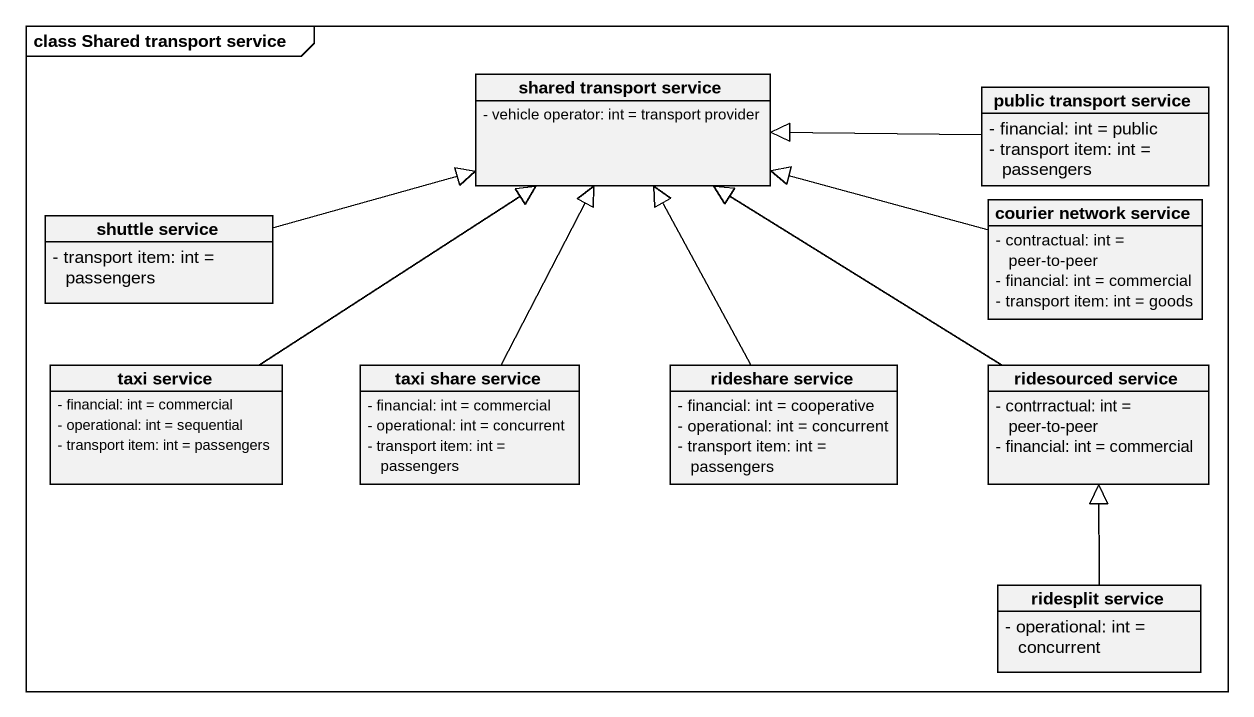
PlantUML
@startuml
mainframe class Shared transport service
hide circle
hide empty members
skinparam classAttributeIconSize 0
class "shared transport service" as shared_transport_service {
  - vehicle operator: int = transport provider
}
class "public transport service" as public_transport_service {
  - financial: int = public
  - transport item: int = passengers
}
class "courier network service" as courier_network_service {
  - contractual: int = peer-to-peer
  - financial: int = commercial
  - transport item: int = goods
}
class "shuttle service" as shuttle_service {
  - transport item: int = passengers
}
class "taxi service" as taxi_service {
  - financial: int = commercial
  - operational: int = sequential
  - transport item: int = passengers
}
class "taxi share service" as taxi_share_service {
  - financial: int = commercial
  - operational: int = concurrent
  - transport item: int = passengers
}
class "rideshare service" as rideshare_service {
  - financial: int = cooperative
  - operational: int = concurrent
  - transport item: int = passengers
}
class "ridesourced service" as ridesourced_service {
  - contrractual: int = peer-to-peer
  - financial: int = commercial
}
class "ridesplit service" as ridesplit_service {
  - operational: int = concurrent
}
public_transport_service -left-|> shared_transport_service
courier_network_service -left-|> shared_transport_service
shuttle_service -right-|> shared_transport_service
taxi_service -up-|> shared_transport_service
taxi_share_service -up-|> shared_transport_service
rideshare_service -up-|> shared_transport_service
ridesourced_service -up-|> shared_transport_service
ridesplit_service -up-|> ridesourced_service
@enduml
